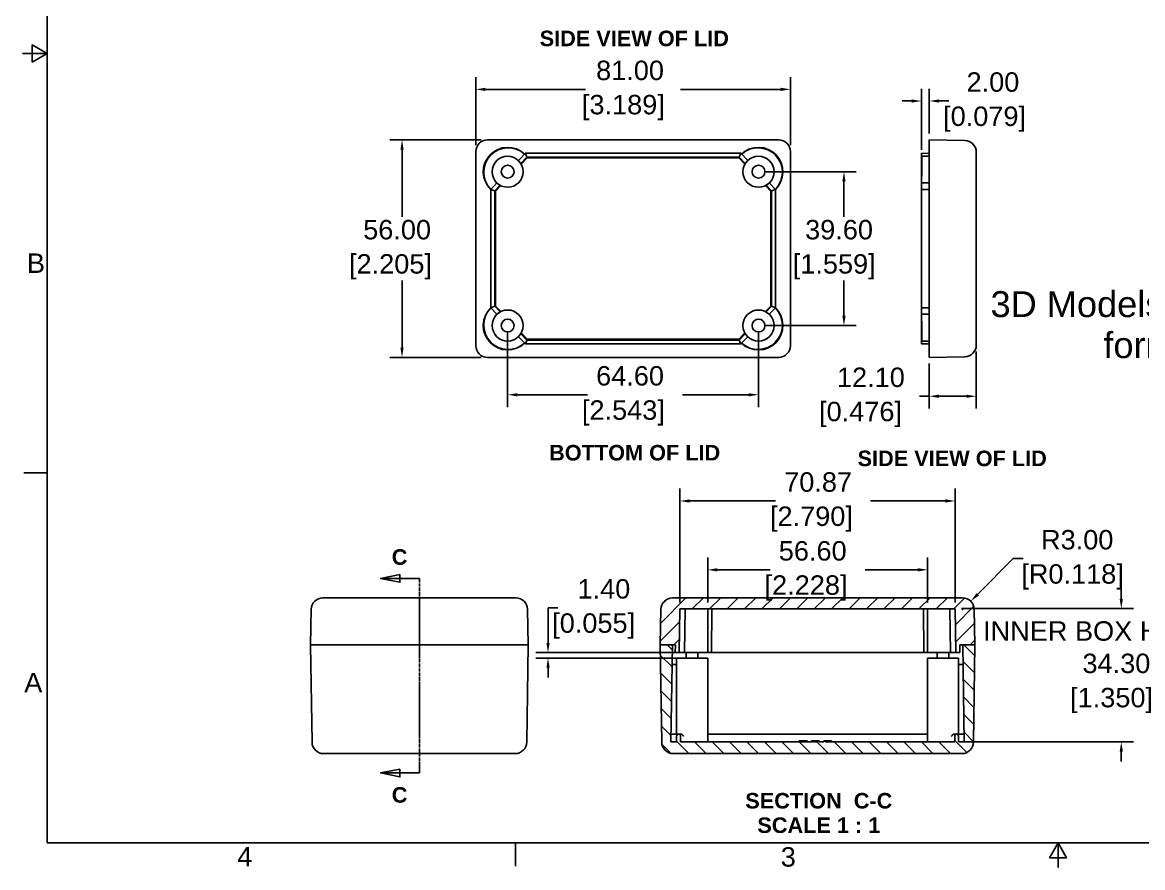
# Model space of a CAD drawing. Extents: x 13 to 546, y 6 to 425.
# Drawn here: x 12.7 to 301.2, y 6.3 to 223.9 of the extents above; entities that cross this region are included whole.
import ezdxf

# ---------------------------------------------------------------- set-up
doc = ezdxf.new("R2010")
doc.units = 0
doc.linetypes.add('DOUBLE_DASH_CHAIN', pattern=[1.2403, 0.6614, -0.0827, 0.1654, -0.0827, 0.1654, -0.0827])
doc.layers.get('0').update_dxf_attribs({"linetype": 'CONTINUOUS'})
doc.layers.get('DEFPOINTS').update_dxf_attribs({"linetype": 'CONTINUOUS'})
for name, color, linetype in [('DIMENSION__ANSI_', 7, 'CONTINUOUS'), ('HATCH__ANSI_', 7, 'CONTINUOUS'), ('SECTION_LINE__ANSI_', 7, 'DOUBLE_DASH_CHAIN'), ('SKETCH_GEOMETRY__ANSI_', 7, 'CONTINUOUS'), ('SYMBOL__ANSI_', 7, 'CONTINUOUS'), ('VISIBLE__ANSI_', 7, 'CONTINUOUS')]:
    doc.layers.add(name, color=color, linetype=linetype)
doc.styles.add('NOTE_TEXT__ANSI_', font='ARIAL.TTF')
doc.styles.get("Standard").update_dxf_attribs({"font": 'ARIAL.TTF'})
doc.styles.add('TEXT_STYLE20', font='ARIAL.TTF')
doc.styles.add('TEXT_STYLE62', font='ARIALBD.TTF')
doc.dimstyles.get("Standard").update_dxf_attribs({"dimtxt": 2.5, "dimasz": 2.5, "dimexe": 1.25, "dimexo": 0.625, "dimtad": 1, "dimcen": 2.5, "dimazin": 3, "dimtfac": 1, "dimtmove": 0, "dimatfit": 3})

# ---------------------------------------------------------------- blocks, each defined once
blk = doc.blocks.new('*X52')
at = {"layer": 'DIMENSION__ANSI_', "linetype": 'CONTINUOUS', "style": 'NOTE_TEXT__ANSI_'}
for s, p in [('81.00', (160.43, 209.06)), (' [3.189]', (154.83, 200.25))]:
    blk.add_text(s, height=5, dxfattribs=at).set_placement(p)
blk = doc.blocks.new('*D14')
at = {"layer": 'DEFPOINTS', "color": 0}
for p in [(210.45, 206.68), (129.45, 190.68), (210.45, 190.68)]:
    blk.add_point(p, dxfattribs=at)
at = {"layer": 'DIMENSION__ANSI_'}
for p, q in [((129.45, 192.28), (129.45, 209.85)), ((210.45, 192.28), (210.45, 209.85)), ((131.95, 206.68), (157.73, 206.68)), ((207.95, 206.68), (182.18, 206.68))]:
    blk.add_line(p, q, dxfattribs=at)
for points in [[(131.95, 207.09), (131.95, 206.26), (129.45, 206.68)], [(207.95, 207.09), (207.95, 206.26), (210.45, 206.68)]]:
    blk.add_solid(points, dxfattribs=at)
blk.add_blockref('*X52', (0, 0), dxfattribs=at)
blk = doc.blocks.new('*X53')
at = {"layer": 'DIMENSION__ANSI_', "linetype": 'CONTINUOUS', "style": 'NOTE_TEXT__ANSI_'}
for s, p in [('56.00', (100.45, 168.06)), (' [2.205]', (94.86, 159.25))]:
    blk.add_text(s, height=5, dxfattribs=at).set_placement(p)
blk = doc.blocks.new('*D15')
at = {"layer": 'DEFPOINTS', "color": 0}
for p in [(132.45, 193.68), (110.45, 137.68), (132.45, 137.68)]:
    blk.add_point(p, dxfattribs=at)
at = {"layer": 'DIMENSION__ANSI_'}
for p, q in [((130.85, 193.68), (107.28, 193.68)), ((110.45, 191.18), (110.45, 173.86)), ((110.45, 140.18), (110.45, 157.49)), ((130.85, 137.68), (107.28, 137.68))]:
    blk.add_line(p, q, dxfattribs=at)
for points in [[(110.04, 191.18), (110.87, 191.18), (110.45, 193.68)], [(110.04, 140.18), (110.87, 140.18), (110.45, 137.68)]]:
    blk.add_solid(points, dxfattribs=at)
blk.add_blockref('*X53', (0, 0), dxfattribs=at)
blk = doc.blocks.new('*X54')
at = {"layer": 'DIMENSION__ANSI_', "linetype": 'CONTINUOUS', "style": 'NOTE_TEXT__ANSI_'}
for s, p in [('39.60', (214.25, 168.06)), (' [1.559]', (209.13, 159.25))]:
    blk.add_text(s, height=5, dxfattribs=at).set_placement(p)
blk = doc.blocks.new('*D16')
at = {"layer": 'DEFPOINTS', "color": 0}
for p in [(202.25, 185.48), (202.25, 145.88), (224.25, 145.88)]:
    blk.add_point(p, dxfattribs=at)
at = {"layer": 'DIMENSION__ANSI_'}
for p, q in [((203.85, 185.48), (227.43, 185.48)), ((224.25, 182.98), (224.25, 173.86)), ((224.25, 148.38), (224.25, 157.49)), ((203.85, 145.88), (227.43, 145.88))]:
    blk.add_line(p, q, dxfattribs=at)
for points in [[(223.84, 182.98), (224.67, 182.98), (224.25, 185.48)], [(223.84, 148.38), (224.67, 148.38), (224.25, 145.88)]]:
    blk.add_solid(points, dxfattribs=at)
blk.add_blockref('*X54', (0, 0), dxfattribs=at)
blk = doc.blocks.new('*X55')
at = {"layer": 'DIMENSION__ANSI_', "linetype": 'CONTINUOUS', "style": 'NOTE_TEXT__ANSI_'}
for s, p in [('64.60', (160.43, 130.44)), (' [2.543]', (154.84, 121.63))]:
    blk.add_text(s, height=5, dxfattribs=at).set_placement(p)
blk = doc.blocks.new('*D17')
at = {"layer": 'DEFPOINTS', "color": 0}
for p in [(137.65, 145.88), (202.25, 145.88), (202.25, 128.06)]:
    blk.add_point(p, dxfattribs=at)
at = {"layer": 'DIMENSION__ANSI_'}
for p, q in [((137.65, 144.27), (137.65, 124.88)), ((202.25, 144.27), (202.25, 124.88)), ((140.15, 128.06), (158.21, 128.06)), ((199.75, 128.06), (182.66, 128.06))]:
    blk.add_line(p, q, dxfattribs=at)
for points in [[(140.15, 128.47), (140.15, 127.64), (137.65, 128.06)], [(199.75, 128.47), (199.75, 127.64), (202.25, 128.06)]]:
    blk.add_solid(points, dxfattribs=at)
blk.add_blockref('*X55', (0, 0), dxfattribs=at)
blk = doc.blocks.new('*X56')
at = {"layer": 'DIMENSION__ANSI_', "linetype": 'CONTINUOUS', "style": 'NOTE_TEXT__ANSI_'}
for s, p in [('2.00', (255.82, 206.06)), (' [0.079]', (247.85, 197.25))]:
    blk.add_text(s, height=5, dxfattribs=at).set_placement(p)
blk = doc.blocks.new('*D18')
at = {"layer": 'DEFPOINTS', "color": 0}
for p in [(246.22, 203.68), (246.22, 193.68), (244.22, 189.48)]:
    blk.add_point(p, dxfattribs=at)
at = {"layer": 'DIMENSION__ANSI_'}
for p, q in [((244.22, 191.08), (244.22, 206.85)), ((246.22, 195.28), (246.22, 206.85)), ((241.72, 203.68), (239.22, 203.68)), ((248.72, 203.68), (251.22, 203.68))]:
    blk.add_line(p, q, dxfattribs=at)
for points in [[(241.72, 204.09), (241.72, 203.26), (244.22, 203.68)], [(248.72, 204.09), (248.72, 203.26), (246.22, 203.68)]]:
    blk.add_solid(points, dxfattribs=at)
blk.add_blockref('*X56', (0, 0), dxfattribs=at)
blk = doc.blocks.new('*X57')
at = {"layer": 'DIMENSION__ANSI_', "linetype": 'CONTINUOUS', "style": 'NOTE_TEXT__ANSI_'}
for s, p in [('12.10', (222.45, 130.06)), (' [0.476]', (215.9, 121.25))]:
    blk.add_text(s, height=5, dxfattribs=at).set_placement(p)
blk = doc.blocks.new('*D19')
at = {"layer": 'DEFPOINTS', "color": 0}
for p in [(258.32, 140.83), (246.22, 137.68), (258.32, 127.68)]:
    blk.add_point(p, dxfattribs=at)
at = {"layer": 'DIMENSION__ANSI_'}
for p, q in [((258.32, 139.23), (258.32, 124.5)), ((246.22, 136.07), (246.22, 124.5)), ((246.22, 127.68), (243.72, 127.68)), ((255.82, 127.68), (248.72, 127.68))]:
    blk.add_line(p, q, dxfattribs=at)
for points in [[(248.72, 128.09), (248.72, 127.26), (246.22, 127.68)], [(255.82, 128.09), (255.82, 127.26), (258.32, 127.68)]]:
    blk.add_solid(points, dxfattribs=at)
blk.add_blockref('*X57', (0, 0), dxfattribs=at)
blk = doc.blocks.new('2DTRANSSECTION2')
at = {"layer": 'SECTION_LINE__ANSI_', "linetype": 'CONTINUOUS'}
for p, q in [((109.93, 81.8), (104.93, 80.8)), ((109.93, 80.8), (104.93, 80.8)), ((104.93, 80.8), (109.93, 79.8)), ((109.93, 79.8), (109.93, 81.8)), ((114.93, 80.8), (109.93, 80.8)), ((109.93, 31.7), (104.93, 30.7)), ((109.93, 30.7), (104.93, 30.7)), ((104.93, 30.7), (109.93, 29.7)), ((109.93, 29.7), (109.93, 31.7)), ((114.93, 30.7), (109.93, 30.7))]:
    blk.add_line(p, q, dxfattribs=at)
at = {"layer": 'SECTION_LINE__ANSI_', "linetype": 'DOUBLE_DASH_CHAIN'}
blk.add_line((114.93, 80.8), (114.93, 30.7), dxfattribs=at)
at = {"layer": 'SECTION_LINE__ANSI_'}
for p, q in [((114.93, 80.8), (114.93, 79.45)), ((114.93, 32.05), (114.93, 30.7))]:
    blk.add_line(p, q, dxfattribs=at)
at = {"layer": 'SECTION_LINE__ANSI_', "linetype": 'CONTINUOUS', "flags": 128}
for points in [[(109.93, 81.8), (104.93, 80.8), (109.93, 79.8), (109.93, 81.8)], [(109.93, 31.7), (104.93, 30.7), (109.93, 29.7), (109.93, 31.7)]]:
    blk.add_lwpolyline(points, dxfattribs=at)
at = {"layer": 'SECTION_LINE__ANSI_'}
for points in [[(109.93, 81.8), (104.93, 80.8), (109.93, 79.8), (109.93, 81.8)], [(109.93, 31.7), (104.93, 30.7), (109.93, 29.7), (109.93, 31.7)]]:
    blk.add_solid(points, dxfattribs=at)
at = {"layer": 'SECTION_LINE__ANSI_', "linetype": 'CONTINUOUS', "style": 'TEXT_STYLE62'}
for p in [(107.81, 84.3), (107.81, 23.06)]:
    blk.add_text('C', height=4, dxfattribs=at).set_placement(p)
blk = doc.blocks.new('*X38')
at = {"layer": 'HATCH__ANSI_', "linetype": 'CONTINUOUS'}
for p, q in [((178.77, 63.7), (180.05, 62.42)), ((255.1, 63.7), (257.93, 60.87)), ((177, 60.97), (179.99, 57.99)), ((254.93, 59.38), (257.86, 56.44)), ((177.07, 56.42), (179.92, 53.56)), ((254.99, 54.83), (257.8, 52.02)), ((177.13, 51.87), (179.86, 49.13)), ((255.05, 50.28), (257.74, 47.59)), ((177.19, 47.31), (179.8, 44.71)), ((255.12, 45.72), (257.68, 43.16)), ((177.26, 42.76), (179.74, 40.28)), ((255.18, 41.17), (257.62, 38.73)), ((177.36, 38.16), (179.78, 35.75)), ((181.17, 38.85), (184.32, 35.7)), ((185.81, 38.7), (188.81, 35.7)), ((190.3, 38.7), (193.3, 35.7)), ((194.79, 38.7), (197.79, 35.7)), ((199.28, 38.7), (202.28, 35.7)), ((203.77, 38.7), (206.77, 35.7)), ((208.26, 38.7), (211.26, 35.7)), ((212.75, 38.7), (215.75, 35.7)), ((217.24, 38.7), (220.24, 35.7)), ((221.73, 38.7), (224.73, 35.7)), ((226.22, 38.7), (229.22, 35.7)), ((230.71, 38.7), (233.71, 35.7)), ((235.2, 38.7), (238.2, 35.7)), ((239.69, 38.7), (242.69, 35.7)), ((244.18, 38.7), (247.18, 35.7)), ((248.67, 38.7), (251.67, 35.7)), ((252.77, 39.09), (255.88, 35.98))]:
    blk.add_line(p, q, dxfattribs=at)
blk = doc.blocks.new('*X39')
at = {"layer": 'HATCH__ANSI_', "linetype": 'CONTINUOUS'}
for p, q in [((177.06, 69.3), (183.56, 75.8)), ((177.47, 74.2), (178.73, 75.45)), ((185.25, 73), (188.05, 75.8)), ((189.74, 73), (192.54, 75.8)), ((194.23, 73), (197.03, 75.8)), ((198.72, 73), (201.52, 75.8)), ((203.21, 73), (206.01, 75.8)), ((207.7, 73), (210.5, 75.8)), ((212.19, 73), (214.99, 75.8)), ((216.68, 73), (219.48, 75.8)), ((221.17, 73), (223.97, 75.8)), ((225.66, 73), (228.46, 75.8)), ((230.15, 73), (232.95, 75.8)), ((234.64, 73), (237.44, 75.8)), ((239.13, 73), (241.93, 75.8)), ((243.62, 73), (246.42, 75.8)), ((248.11, 73), (250.91, 75.8)), ((252.6, 73), (255.35, 75.75)), ((252.97, 68.88), (257.7, 73.6)), ((176.98, 64.73), (181.97, 69.72)), ((253.05, 64.47), (257.87, 69.28)), ((180.44, 63.7), (181.89, 65.15)), ((256.77, 63.7), (257.95, 64.87))]:
    blk.add_line(p, q, dxfattribs=at)
blk = doc.blocks.new('*X58')
at = {"layer": 'DIMENSION__ANSI_', "linetype": 'CONTINUOUS', "style": 'NOTE_TEXT__ANSI_'}
for s, p in [('1.40', (155.64, 75.6)), (' [0.055]', (147.18, 66.79))]:
    blk.add_text(s, height=5, dxfattribs=at).set_placement(p)
blk = doc.blocks.new('*D21')
at = {"layer": 'DEFPOINTS', "color": 0}
for p in [(185.17, 61.7), (148.05, 60.3), (185.17, 60.3)]:
    blk.add_point(p, dxfattribs=at)
at = {"layer": 'DIMENSION__ANSI_'}
for p, q in [((148.05, 64.2), (148.05, 73.22)), ((148.05, 73.22), (150.55, 73.22)), ((183.57, 61.7), (144.88, 61.7)), ((183.57, 60.3), (144.88, 60.3)), ((148.05, 57.8), (148.05, 55.3))]:
    blk.add_line(p, q, dxfattribs=at)
for points in [[(147.64, 64.2), (148.47, 64.2), (148.05, 61.7)], [(147.64, 57.8), (148.47, 57.8), (148.05, 60.3)]]:
    blk.add_solid(points, dxfattribs=at)
blk.add_blockref('*X58', (0, 0), dxfattribs=at)
blk = doc.blocks.new('*X59')
at = {"layer": 'DIMENSION__ANSI_', "linetype": 'CONTINUOUS', "style": 'NOTE_TEXT__ANSI_'}
for s, p in [('56.60', (207.47, 85.38)), (' [2.228]', (201.87, 76.57))]:
    blk.add_text(s, height=5, dxfattribs=at).set_placement(p)
blk = doc.blocks.new('*D22')
at = {"layer": 'DEFPOINTS', "color": 0}
for p in [(245.77, 83), (189.17, 73), (245.77, 73)]:
    blk.add_point(p, dxfattribs=at)
at = {"layer": 'DIMENSION__ANSI_'}
for p, q in [((189.17, 74.6), (189.17, 86.17)), ((245.77, 74.6), (245.77, 86.17)), ((191.67, 83), (205.24, 83)), ((243.27, 83), (229.69, 83))]:
    blk.add_line(p, q, dxfattribs=at)
for points in [[(191.67, 83.42), (191.67, 82.58), (189.17, 83)], [(243.27, 83.42), (243.27, 82.58), (245.77, 83)]]:
    blk.add_solid(points, dxfattribs=at)
blk.add_blockref('*X59', (0, 0), dxfattribs=at)
blk = doc.blocks.new('*X60')
at = {"layer": 'DIMENSION__ANSI_', "linetype": 'CONTINUOUS', "style": 'NOTE_TEXT__ANSI_'}
for s, p in [('70.87', (208.86, 103.1)), (' [2.790]', (203.26, 94.29))]:
    blk.add_text(s, height=5, dxfattribs=at).set_placement(p)
blk = doc.blocks.new('*D23')
at = {"layer": 'DEFPOINTS', "color": 0}
for p in [(182.03, 100.72), (182.03, 73), (252.9, 73)]:
    blk.add_point(p, dxfattribs=at)
at = {"layer": 'DIMENSION__ANSI_'}
for p, q in [((182.03, 74.6), (182.03, 103.89)), ((252.9, 74.6), (252.9, 103.89)), ((184.53, 100.72), (206.63, 100.72)), ((250.4, 100.72), (231.08, 100.72))]:
    blk.add_line(p, q, dxfattribs=at)
for points in [[(184.53, 101.13), (184.53, 100.3), (182.03, 100.72)], [(250.4, 101.13), (250.4, 100.3), (252.9, 100.72)]]:
    blk.add_solid(points, dxfattribs=at)
blk.add_blockref('*X60', (0, 0), dxfattribs=at)
blk = doc.blocks.new('*X61')
at = {"layer": 'DIMENSION__ANSI_', "linetype": 'CONTINUOUS', "style": 'NOTE_TEXT__ANSI_'}
for s, p in [('INNER BOX HEIGHT', (260.07, 64.75)), ('34.30', (285.67, 56.42)), (' [1.350]', (280.55, 47.61))]:
    blk.add_text(s, height=5, dxfattribs=at).set_placement(p)
blk = doc.blocks.new('*D24')
at = {"layer": 'DEFPOINTS', "color": 0}
for p in [(252.9, 73), (252.77, 38.7), (295.67, 38.7)]:
    blk.add_point(p, dxfattribs=at)
at = {"layer": 'DIMENSION__ANSI_'}
for p, q in [((295.67, 75.5), (295.67, 78)), ((254.5, 73), (298.84, 73)), ((254.37, 38.7), (298.84, 38.7)), ((295.67, 36.2), (295.67, 33.7))]:
    blk.add_line(p, q, dxfattribs=at)
for points in [[(295.25, 75.5), (296.08, 75.5), (295.67, 73)], [(295.25, 36.2), (296.08, 36.2), (295.67, 38.7)]]:
    blk.add_solid(points, dxfattribs=at)
blk.add_blockref('*X61', (0, 0), dxfattribs=at)
blk = doc.blocks.new('*X62')
at = {"layer": 'DIMENSION__ANSI_', "linetype": 'CONTINUOUS', "style": 'NOTE_TEXT__ANSI_'}
for s, p in [('R3.00', (275, 88.25)), (' [R0.118]', (267.98, 79.44))]:
    blk.add_text(s, height=5, dxfattribs=at).set_placement(p)
blk = doc.blocks.new('*D25')
at = {"layer": 'DEFPOINTS', "color": 0}
for p in [(254.81, 72.8), (256.93, 74.92)]:
    blk.add_point(p, dxfattribs=at)
at = {"layer": 'DIMENSION__ANSI_'}
for p, q in [((267.87, 85.87), (258.7, 76.69)), ((270.37, 85.87), (267.87, 85.87)), ((254.72, 72.8), (254.9, 72.8)), ((254.81, 72.71), (254.81, 72.89))]:
    blk.add_line(p, q, dxfattribs=at)
blk.add_solid([(258.4, 76.98), (258.99, 76.39), (256.93, 74.92)], dxfattribs=at)
blk.add_blockref('*X62', (0, 0), dxfattribs=at)
blk = doc.blocks.new('BORDERS_DEFAULT_BORDER')
at = {"layer": 'SKETCH_GEOMETRY__ANSI_'}
for p, q in [((19.05, 107.95), (13.03, 107.95)), ((139.7, 12.7), (139.7, 6.68))]:
    blk.add_line(p, q, dxfattribs=at)
at = {"layer": 'SKETCH_GEOMETRY__ANSI_', "flags": 128}
for points in [[(19.05, 12.7), (19.05, 419.1), (539.75, 419.1), (539.75, 12.7), (19.05, 12.7)], [(12.7, 215.9), (19.05, 215.9), (15.24, 218.1), (15.24, 213.7), (19.05, 215.9)], [(279.4, 6.35), (279.4, 12.7), (277.2, 8.89), (281.6, 8.89), (279.4, 12.7)]]:
    blk.add_lwpolyline(points, dxfattribs=at)
at = {"layer": 'SYMBOL__ANSI_', "linetype": 'CONTINUOUS', "style": 'TEXT_STYLE20'}
for s, p in [('B', (13.86, 159.43)), ('A', (13.18, 51.48)), ('4', (68.02, 6.68)), ('3', (207.98, 6.6))]:
    blk.add_text(s, height=5, dxfattribs=at).set_placement(p)
blk = doc.blocks.new('*X43')
at = {"layer": 'SYMBOL__ANSI_', "color": 5, "linetype": 'CONTINUOUS'}
for s, p in [('3D Models in STEP or IGES', (262, 148.06)), ('format Available', (291.05, 137.51))]:
    blk.add_text(s, height=6.6667, dxfattribs=at).set_placement(p)

msp = doc.modelspace()

# ---------------------------------------------------------------- linework, layer by layer
at = {"layer": 'VISIBLE__ANSI_'}
for p, q in [((132.452, 193.675), (207.453, 193.675)), ((246.218, 190.676), (246.218, 193.675)), ((255.37, 193.515), (246.218, 193.675)), ((129.453, 140.675), (129.453, 190.676)), ((210.453, 190.676), (210.453, 140.675)), ((246.218, 190.676), (246.218, 140.675)), ((258.318, 140.834), (258.318, 190.516)), ((140.431, 188.353), (142.209, 190.209)), ((141.062, 187.567), (142.636, 189.209)), ((142.72, 189.012), (141.165, 187.389)), ((142.636, 189.209), (142.209, 190.209)), ((142.209, 190.209), (197.697, 190.209)), ((142.636, 189.209), (142.72, 189.012)), ((142.636, 189.209), (197.27, 189.209)), ((197.186, 189.012), (142.72, 189.012)), ((197.186, 189.012), (197.27, 189.209)), ((198.741, 187.389), (197.186, 189.012)), ((197.697, 190.209), (197.27, 189.209)), ((197.27, 189.209), (198.843, 187.567)), ((197.697, 190.209), (199.475, 188.353)), ((244.218, 189.475), (244.218, 181.475)), ((244.218, 189.475), (244.284, 189.475)), ((244.236, 190.209), (244.223, 189.475)), ((244.236, 190.209), (244.236, 189.475)), ((246.218, 190.175), (244.236, 190.209)), ((246.218, 189.451), (244.285, 189.475)), ((133.319, 180.928), (134.897, 182.576)), ((134.319, 180.527), (135.71, 181.979)), ((135.892, 181.884), (134.516, 180.448)), ((205.39, 180.448), (204.014, 181.884)), ((204.196, 181.979), (205.587, 180.527)), ((205.009, 182.576), (206.587, 180.928)), ((244.218, 181.979), (244.236, 182.576)), ((244.218, 181.979), (244.218, 180.527)), ((246.218, 182.574), (244.236, 182.586)), ((244.236, 182.576), (244.236, 180.928)), ((244.236, 182.576), (246.218, 182.552)), ((133.319, 150.422), (133.319, 180.928)), ((133.319, 180.928), (134.319, 180.527)), ((134.516, 180.448), (134.319, 180.527)), ((134.319, 150.823), (134.319, 180.527)), ((134.516, 180.448), (134.516, 150.903)), ((205.39, 180.448), (205.587, 180.527)), ((205.39, 150.903), (205.39, 180.448)), ((206.587, 180.928), (205.587, 180.527)), ((205.587, 180.527), (205.587, 150.823)), ((206.587, 180.928), (206.587, 150.422)), ((244.218, 181.475), (244.218, 181.475)), ((244.236, 180.928), (244.218, 180.527)), ((244.218, 180.527), (244.218, 150.823)), ((246.218, 180.915), (244.236, 180.928)), ((244.236, 180.928), (244.236, 150.422)), ((133.319, 150.422), (134.319, 150.823)), ((134.897, 148.774), (133.319, 150.422)), ((134.516, 150.903), (134.319, 150.823)), ((135.71, 149.371), (134.319, 150.823)), ((134.516, 150.903), (135.892, 149.466)), ((204.014, 149.466), (205.39, 150.903)), ((205.587, 150.823), (204.196, 149.371)), ((206.587, 150.422), (205.009, 148.774)), ((205.39, 150.903), (205.587, 150.823)), ((206.587, 150.422), (205.587, 150.823)), ((244.218, 150.823), (244.218, 149.371)), ((244.236, 150.422), (244.218, 150.823)), ((246.218, 150.436), (244.236, 150.422)), ((244.236, 150.422), (244.236, 148.774)), ((244.218, 141.875), (244.218, 149.875)), ((244.218, 149.875), (244.218, 149.875)), ((244.236, 148.774), (244.218, 149.371)), ((246.218, 148.798), (244.236, 148.774)), ((244.236, 148.764), (246.218, 148.776)), ((142.209, 141.141), (140.431, 142.997)), ((142.636, 142.141), (141.062, 143.783)), ((141.165, 143.961), (142.72, 142.338)), ((142.209, 141.141), (142.636, 142.141)), ((142.72, 142.338), (142.636, 142.141)), ((197.27, 142.141), (142.636, 142.141)), ((142.72, 142.338), (197.186, 142.338)), ((197.186, 142.338), (198.741, 143.961)), ((197.27, 142.141), (197.186, 142.338)), ((198.843, 143.783), (197.27, 142.141)), ((197.697, 141.141), (197.27, 142.141)), ((199.475, 142.997), (197.697, 141.141)), ((244.284, 141.875), (244.218, 141.875)), ((244.236, 141.141), (244.223, 141.875)), ((244.236, 141.875), (244.236, 141.141)), ((244.285, 141.876), (246.218, 141.899)), ((197.697, 141.141), (142.209, 141.141)), ((246.218, 141.175), (244.236, 141.141)), ((246.218, 137.675), (246.218, 140.675)), ((207.453, 137.675), (132.452, 137.675)), ((246.218, 137.675), (255.37, 137.835)), ((139.767, 75.799), (90.085, 75.799)), ((254.806, 75.799), (180.125, 75.799)), ((87.086, 72.851), (86.926, 63.699)), ((142.926, 63.699), (142.766, 72.851)), ((177.125, 72.851), (176.965, 63.699)), ((181.831, 61.699), (182.028, 72.999)), ((182.028, 72.999), (252.902, 72.999)), ((183.404, 72.999), (183.222, 61.699)), ((189.165, 61.699), (189.165, 72.999)), ((190.232, 72.999), (190.148, 61.699)), ((244.783, 61.699), (244.699, 72.999)), ((245.765, 72.999), (245.765, 61.699)), ((251.709, 61.699), (251.527, 72.999)), ((252.902, 72.999), (253.1, 61.699)), ((257.965, 63.699), (257.806, 72.851)), ((86.926, 63.699), (86.926, 63.699)), ((86.926, 63.699), (87.275, 38.657)), ((89.925, 63.699), (86.926, 63.699)), ((89.925, 63.699), (139.926, 63.699)), ((139.926, 63.699), (89.926, 63.699)), ((142.926, 63.699), (139.926, 63.699)), ((142.576, 38.657), (142.926, 63.699)), ((142.926, 63.699), (142.926, 63.699)), ((180.065, 63.699), (176.965, 63.699)), ((176.965, 63.699), (177.315, 38.657)), ((176.965, 63.699), (180.866, 63.699)), ((179.716, 38.699), (180.065, 63.699)), ((180.866, 63.699), (180.831, 61.717)), ((254.1, 61.717), (254.065, 63.699)), ((254.065, 63.699), (257.965, 63.699)), ((257.965, 63.699), (254.865, 63.699)), ((254.865, 63.699), (255.215, 38.699)), ((257.616, 38.657), (257.965, 63.699)), ((180.831, 61.717), (181.831, 61.699)), ((181.165, 61.699), (181.165, 61.711)), ((181.165, 61.699), (189.165, 61.699)), ((183.222, 61.699), (181.831, 61.699)), ((183.665, 61.699), (183.665, 60.299)), ((186.665, 61.699), (186.665, 60.299)), ((190.148, 61.699), (189.165, 61.699)), ((244.783, 61.699), (190.148, 61.699)), ((245.765, 61.699), (244.783, 61.699)), ((253.765, 61.699), (245.765, 61.699)), ((248.265, 61.699), (248.265, 60.299)), ((251.265, 61.699), (251.265, 60.299)), ((253.1, 61.699), (251.709, 61.699)), ((253.1, 61.699), (254.1, 61.717)), ((253.765, 61.711), (253.765, 61.699)), ((179.994, 58.599), (181.165, 58.599)), ((181.165, 60.299), (189.165, 60.299)), ((181.165, 60.299), (181.165, 40.699)), ((189.165, 60.299), (189.165, 38.699)), ((245.765, 60.299), (253.765, 60.299)), ((245.765, 60.299), (245.765, 38.699)), ((253.765, 60.299), (253.765, 40.699)), ((253.765, 58.599), (254.937, 58.599)), ((181.457, 40.699), (179.744, 40.699)), ((182.314, 40.699), (181.665, 40.699)), ((189.165, 40.699), (245.765, 40.699)), ((253.265, 40.699), (252.617, 40.699)), ((255.187, 40.699), (253.474, 40.699)), ((181.165, 38.699), (179.716, 38.699)), ((181.165, 40.199), (181.165, 38.699)), ((182.165, 38.699), (182.165, 40.199)), ((215.942, 38.699), (182.165, 38.699)), ((212.759, 38.949), (214.759, 38.949)), ((212.759, 38.699), (212.759, 38.949)), ((214.759, 38.699), (214.759, 38.949)), ((215.872, 38.949), (215.942, 38.949)), ((215.872, 38.699), (215.872, 38.949)), ((216.176, 38.949), (215.942, 38.949)), ((215.942, 38.949), (215.942, 38.699)), ((216.176, 38.699), (216.176, 38.949)), ((216.176, 38.949), (216.391, 38.949)), ((216.65, 38.699), (216.176, 38.699)), ((216.391, 38.949), (216.584, 38.949)), ((216.391, 38.699), (216.391, 38.949)), ((216.584, 38.949), (216.65, 38.949)), ((216.584, 38.699), (216.584, 38.949)), ((216.862, 38.949), (216.65, 38.949)), ((216.65, 38.949), (216.65, 38.699)), ((216.862, 38.699), (216.862, 38.949)), ((216.862, 38.949), (217.231, 38.949)), ((217.648, 38.699), (216.862, 38.699)), ((217.231, 38.949), (217.648, 38.949)), ((217.859, 38.949), (217.648, 38.949)), ((217.648, 38.949), (217.648, 38.699)), ((217.859, 38.699), (217.859, 38.949)), ((217.859, 38.949), (217.914, 38.949)), ((219.053, 38.699), (217.859, 38.699)), ((217.914, 38.699), (217.914, 38.949)), ((219.378, 38.949), (219.053, 38.949)), ((219.053, 38.949), (219.053, 38.699)), ((219.378, 38.699), (219.378, 38.949)), ((219.378, 38.949), (219.637, 38.949)), ((252.765, 38.699), (219.378, 38.699)), ((219.637, 38.949), (221.053, 38.949)), ((221.053, 38.699), (221.053, 38.949)), ((252.765, 40.199), (252.765, 38.699)), ((253.765, 38.699), (253.765, 40.199)), ((255.215, 38.699), (253.765, 38.699)), ((90.275, 35.699), (139.576, 35.699)), ((180.315, 35.699), (254.616, 35.699))]:
    msp.add_line(p, q, dxfattribs=at)
for points in [[(132.452, 193.675), (131.867, 193.617), (131.304, 193.447), (130.786, 193.17), (130.331, 192.797), (129.958, 192.342), (129.681, 191.824), (129.51, 191.261), (129.453, 190.676)], [(210.453, 190.676), (210.395, 191.261), (210.225, 191.824), (209.947, 192.342), (209.574, 192.797), (209.12, 193.17), (208.601, 193.447), (208.039, 193.617), (207.453, 193.675)], [(142.022, 190.014), (141.049, 190.773), (139.947, 191.328), (138.758, 191.658), (137.528, 191.75), (136.303, 191.6), (135.131, 191.214), (134.057, 190.608), (133.122, 189.803), (132.361, 188.832), (131.804, 187.731), (131.473, 186.543), (131.379, 185.313), (131.527, 184.088), (131.911, 182.915), (132.516, 181.84), (133.319, 180.903)], [(142.02, 190.012), (141.046, 190.736), (139.951, 191.259), (138.776, 191.562), (137.564, 191.635), (136.362, 191.474), (135.212, 191.086), (134.158, 190.484), (133.24, 189.692), (132.49, 188.738), (131.937, 187.658), (131.601, 186.492), (131.495, 185.283), (131.623, 184.076), (131.979, 182.916), (132.552, 181.846), (133.319, 180.906)], [(206.587, 180.903), (207.39, 181.84), (207.995, 182.915), (208.379, 184.088), (208.527, 185.313), (208.433, 186.543), (208.101, 187.731), (207.545, 188.832), (206.784, 189.803), (205.849, 190.608), (204.774, 191.214), (203.602, 191.6), (202.378, 191.75), (201.148, 191.658), (199.959, 191.328), (198.857, 190.773), (197.884, 190.014)], [(206.587, 180.906), (207.354, 181.846), (207.926, 182.916), (208.283, 184.076), (208.411, 185.283), (208.305, 186.492), (207.969, 187.658), (207.416, 188.738), (206.666, 189.692), (205.747, 190.484), (204.693, 191.086), (203.544, 191.474), (202.341, 191.635), (201.13, 191.562), (199.955, 191.259), (198.86, 190.736), (197.886, 190.012)], [(244.236, 182.586), (244.25, 183.188), (244.263, 183.878), (244.275, 184.631), (244.286, 185.418), (244.294, 186.206), (244.301, 186.966), (244.305, 187.667), (244.306, 188.283), (244.304, 188.789), (244.3, 189.165), (244.293, 189.397), (244.284, 189.475)], [(133.319, 150.447), (132.516, 149.51), (131.911, 148.435), (131.527, 147.263), (131.379, 146.038), (131.473, 144.807), (131.804, 143.619), (132.361, 142.518), (133.122, 141.547), (134.057, 140.743), (135.131, 140.136), (136.303, 139.75), (137.528, 139.601), (138.758, 139.692), (139.947, 140.022), (141.049, 140.577), (142.022, 141.336)], [(133.319, 150.444), (132.552, 149.504), (131.979, 148.434), (131.623, 147.274), (131.495, 146.067), (131.601, 144.858), (131.937, 143.692), (132.49, 142.612), (133.24, 141.659), (134.158, 140.866), (135.212, 140.265), (136.362, 139.876), (137.564, 139.715), (138.776, 139.788), (139.951, 140.092), (141.046, 140.615), (142.02, 141.338)], [(197.884, 141.336), (198.857, 140.577), (199.959, 140.022), (201.148, 139.692), (202.378, 139.601), (203.602, 139.75), (204.774, 140.136), (205.849, 140.743), (206.784, 141.547), (207.545, 142.518), (208.101, 143.619), (208.433, 144.807), (208.527, 146.038), (208.379, 147.263), (207.995, 148.435), (207.39, 149.51), (206.587, 150.447)], [(197.886, 141.338), (198.86, 140.615), (199.955, 140.092), (201.13, 139.788), (202.341, 139.715), (203.544, 139.876), (204.693, 140.265), (205.747, 140.866), (206.666, 141.659), (207.416, 142.612), (207.969, 143.692), (208.305, 144.858), (208.411, 146.067), (208.283, 147.274), (207.926, 148.434), (207.354, 149.504), (206.587, 150.444)], [(244.284, 141.875), (244.293, 141.953), (244.3, 142.185), (244.304, 142.561), (244.306, 143.067), (244.305, 143.683), (244.301, 144.384), (244.294, 145.144), (244.286, 145.933), (244.275, 146.719), (244.263, 147.472), (244.25, 148.163), (244.236, 148.764)], [(129.453, 140.675), (129.51, 140.089), (129.681, 139.527), (129.958, 139.008), (130.331, 138.554), (130.786, 138.181), (131.304, 137.903), (131.867, 137.733), (132.452, 137.675)], [(207.453, 137.675), (208.039, 137.733), (208.601, 137.903), (209.12, 138.181), (209.574, 138.554), (209.947, 139.008), (210.225, 139.527), (210.395, 140.089), (210.453, 140.675)]]:
    msp.add_lwpolyline(points, dxfattribs=at)
at = {"layer": 'VISIBLE__ANSI_', "flags": 128}
for points in [[(181.457, 40.699), (181.46, 40.699), (181.462, 40.699), (181.465, 40.699), (181.467, 40.698), (181.47, 40.698), (181.472, 40.698), (181.475, 40.697), (181.477, 40.697), (181.48, 40.696), (181.482, 40.695), (181.485, 40.695), (181.488, 40.694), (181.49, 40.693), (181.493, 40.692), (181.496, 40.691), (181.498, 40.689), (181.501, 40.688), (181.504, 40.687), (181.506, 40.685), (181.509, 40.684), (181.512, 40.682), (181.514, 40.681), (181.517, 40.679), (181.52, 40.677)], [(182.314, 40.699), (182.348, 40.697), (182.381, 40.692), (182.415, 40.683), (182.448, 40.671), (182.481, 40.656), (182.514, 40.639), (182.546, 40.619), (182.576, 40.598), (182.605, 40.576), (182.633, 40.552), (182.66, 40.528), (182.685, 40.504), (182.71, 40.479), (182.734, 40.454), (182.758, 40.428), (182.781, 40.401), (182.803, 40.375), (182.825, 40.348), (182.847, 40.322), (182.867, 40.296), (182.888, 40.27), (182.907, 40.246), (182.925, 40.222), (182.943, 40.199)], [(251.988, 40.199), (252.005, 40.222), (252.024, 40.246), (252.043, 40.27), (252.063, 40.296), (252.084, 40.322), (252.106, 40.348), (252.128, 40.375), (252.15, 40.401), (252.173, 40.428), (252.197, 40.454), (252.221, 40.479), (252.246, 40.504), (252.271, 40.528), (252.298, 40.552), (252.326, 40.576), (252.355, 40.598), (252.385, 40.619), (252.417, 40.639), (252.45, 40.656), (252.483, 40.671), (252.516, 40.683), (252.55, 40.692), (252.583, 40.697), (252.617, 40.699)], [(253.411, 40.677), (253.414, 40.679), (253.417, 40.681), (253.419, 40.682), (253.422, 40.684), (253.425, 40.685), (253.427, 40.687), (253.43, 40.688), (253.433, 40.689), (253.435, 40.691), (253.438, 40.692), (253.441, 40.693), (253.443, 40.694), (253.446, 40.695), (253.448, 40.695), (253.451, 40.696), (253.454, 40.697), (253.456, 40.697), (253.459, 40.698), (253.461, 40.698), (253.464, 40.698), (253.466, 40.699), (253.469, 40.699), (253.471, 40.699), (253.474, 40.699)]]:
    msp.add_lwpolyline(points, dxfattribs=at)
at = {"layer": 'VISIBLE__ANSI_'}
for centre, radius in [((137.653, 185.475), 4), ((202.253, 185.475), 4), ((137.653, 185.475), 1.65), ((202.253, 185.475), 1.65), ((137.653, 145.875), 4), ((137.653, 145.875), 1.65), ((202.253, 145.875), 4), ((202.253, 145.875), 1.65)]:
    msp.add_circle(centre, radius, dxfattribs=at)
for centre, radius, start, end in [((255.318, 190.516), 3, 0, 89), ((255.318, 140.834), 3, 271, 0), ((90.085, 72.799), 3, 90, 179), ((139.767, 72.799), 3, 1, 90), ((180.125, 72.799), 3, 90, 179), ((254.806, 72.799), 3, 1, 90), ((181.665, 40.199), 0.5, 0, 180), ((253.265, 40.199), 0.5, 0, 180), ((90.275, 38.699), 3, 180.8, 270), ((139.576, 38.699), 3, 270, 359.2), ((180.315, 38.699), 3, 180.8, 270), ((254.616, 38.699), 3, 270, 359.2)]:
    msp.add_arc(centre, radius, start, end, dxfattribs=at)

# ---------------------------------------------------------------- block references
msp.add_blockref('BORDERS_DEFAULT_BORDER', (0, 0))
at = {"layer": 'HATCH__ANSI_'}
for name in ['*X39', '*X38']:
    msp.add_blockref(name, (0, 0), dxfattribs=at)
at = {"layer": 'SECTION_LINE__ANSI_'}
msp.add_blockref('2DTRANSSECTION2', (0, 0), dxfattribs=at)
at = {"layer": 'SYMBOL__ANSI_', "color": 5}
msp.add_blockref('*X43', (0, 0), dxfattribs=at)

# ---------------------------------------------------------------- texts
at = {"layer": 'SYMBOL__ANSI_', "linetype": 'CONTINUOUS', "style": 'TEXT_STYLE62'}
for s, p in [('SIDE VIEW OF LID', (145.9, 217.785)), ('BOTTOM OF LID', (148.325, 111.148)), ('SIDE VIEW OF LID', (227.76, 109.684)), ('SECTION  C-C', (198.847, 21.562, -52.966)), ('SCALE 1 : 1', (201.951, 15.267, -52.966))]:
    msp.add_text(s, height=4, dxfattribs=at).set_placement(p)

# ---------------------------------------------------------------- dimensions: what is measured, and where the dimension line sits
at = {"layer": 'DIMENSION__ANSI_'}
for base, p1, p2, angle, picture, middle in [((210.453, 206.676), (129.453, 190.676), (210.453, 190.676), 0, '*D14', (169.953, 206.676)), ((110.452, 137.675), (132.452, 193.675), (132.452, 137.675), 270, '*D15', (110.452, 165.675)), ((224.253, 145.875), (202.253, 185.475), (202.253, 145.875), 90, '*D16', (224.253, 165.675)), ((202.253, 128.056), (137.653, 145.875), (202.253, 145.875), 180, '*D17', (170.434, 128.056)), ((258.318, 127.675), (246.218, 137.675), (258.318, 140.834), 180, '*D19', (231.494, 127.675)), ((182.028, 100.718), (252.902, 72.999), (182.028, 72.999), 180, '*D23', (218.856, 100.718)), ((245.765, 82.999), (189.165, 72.999), (245.765, 72.999), 180, '*D22', (217.465, 82.999)), ((148.054, 60.299), (185.165, 61.699), (185.165, 60.299), 90, '*D21', (162.778, 73.223))]:
    dim = msp.add_linear_dim(base=base, p1=p1, p2=p2, angle=angle, dimstyle='Standard', dxfattribs=at)
    dim.commit()
    dim.dimension.update_dxf_attribs({"geometry": picture, "text_midpoint": middle, "dimtype": 160})
dim = msp.add_linear_dim(base=(246.218, 203.675), p1=(244.218, 189.475), p2=(246.218, 193.675), dimstyle='Standard', dxfattribs=at)
dim.commit()
dim.dimension.update_dxf_attribs({"geometry": '*D18', "text_midpoint": (263.442, 203.675), "dimtype": 160})
dim = msp.add_radius_dim(center=(254.806, 72.799), mpoint=(256.927, 74.92), dimstyle='Standard', dxfattribs=at)
dim.commit()
dim.dimension.update_dxf_attribs({"geometry": '*D25', "text_midpoint": (285.12, 85.867), "dimtype": 164})
dim = msp.add_linear_dim(base=(295.666, 38.699), p1=(252.902, 72.999), p2=(252.765, 38.699), angle=270, text='INNER BOX HEIGHT\\P<>', dimstyle='Standard', dxfattribs=at)
dim.commit()
dim.dimension.update_dxf_attribs({"geometry": '*D24', "text_midpoint": (295.666, 58.157), "dimtype": 160})

doc.saveas('drawing.dxf')
